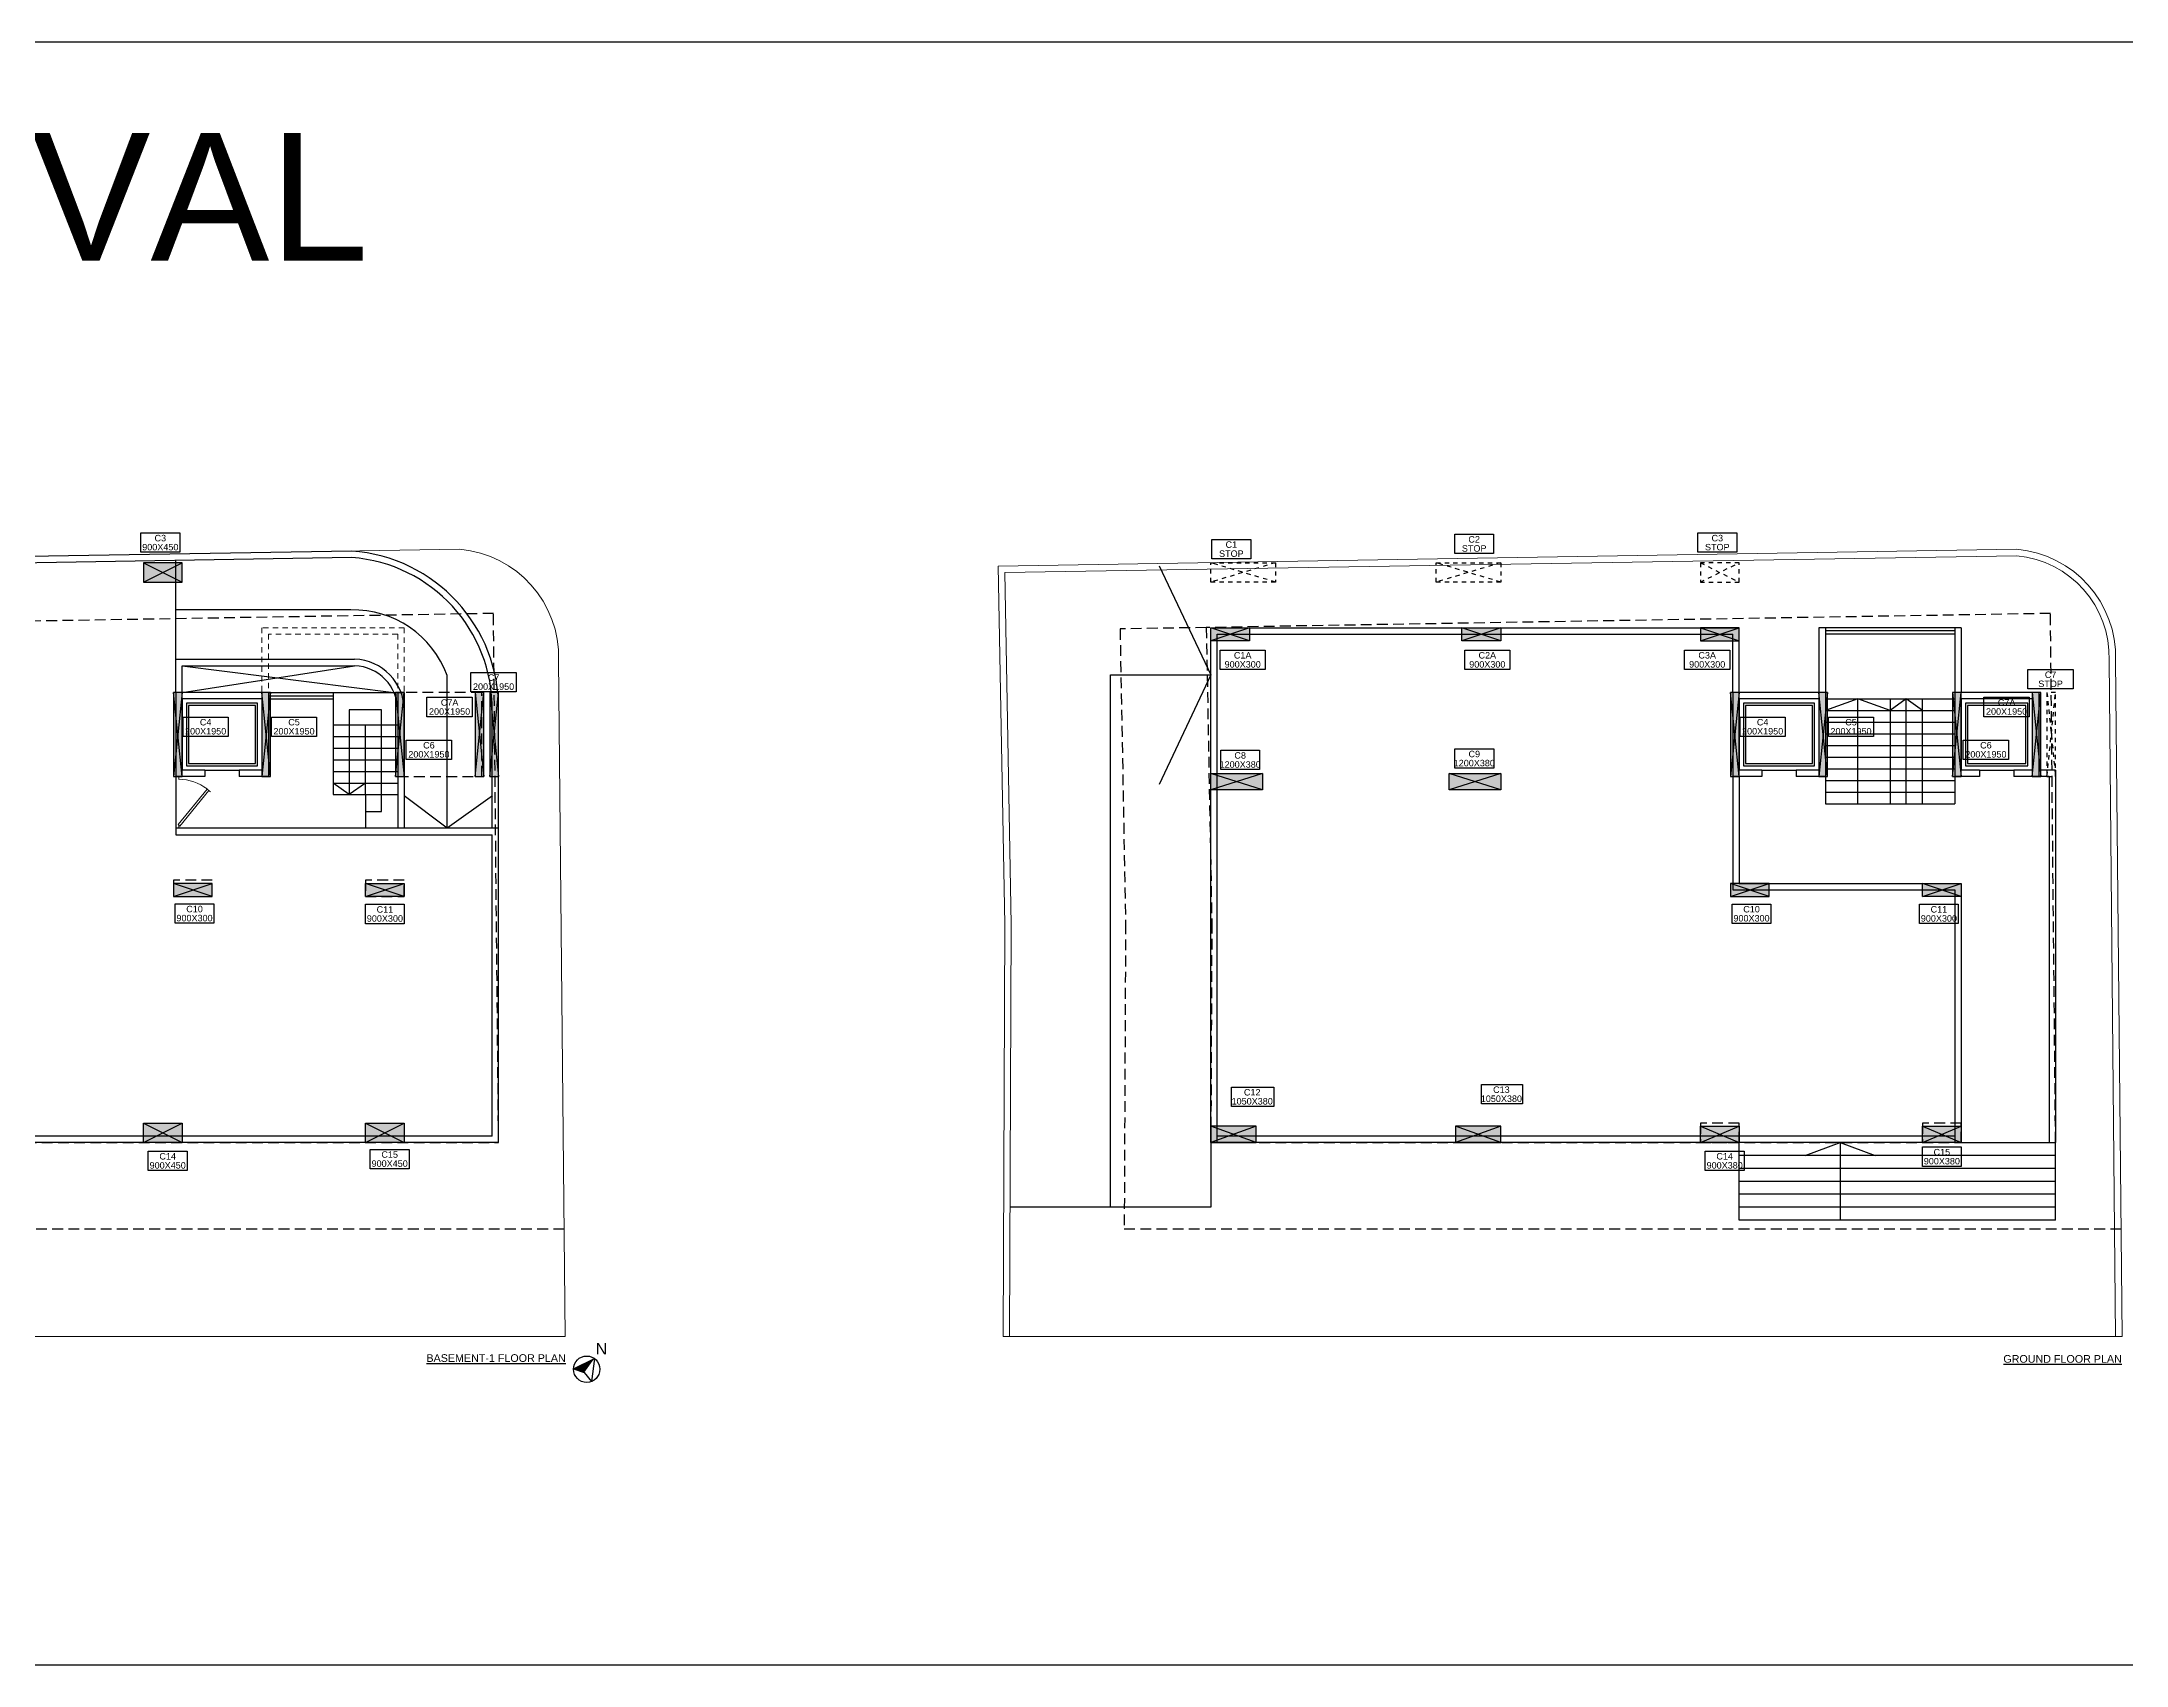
# Model space of a CAD drawing. Header units: inches. Extents: x 332 to 524, y 371 to 463.
# Drawn here: x 392.88 to 441.23, y 425.4 to 463.05 of the extents above; entities that cross this region are included whole.
import ezdxf
from ezdxf.enums import TextEntityAlignment as Align

# ---------------------------------------------------------------- set-up
doc = ezdxf.new("R2010")
doc.units = ezdxf.units.IN
doc.header["$MEASUREMENT"] = 0
for name, pattern in [('01_BASEMENT PLAN$0$01_BASEMENT PLAN$0$3661201-SURVEY$0$DASHED4', [0.1875, 0.125, -0.0625]), ('DASHED', [0.75, 0.5, -0.25]), ('DASHED2', [0.375, 0.25, -0.125]), ('HIDDEN', [0.375, 0.25, -0.125]), ('HIDDEN2', [0.1875, 0.125, -0.0625])]:
    doc.linetypes.add(name, pattern=pattern)
for name, color, linetype, lineweight in [('Column', 1, 'Continuous', 30), ('COLUMN NO', 1, 'Continuous', 25), ('COLUMN REDUCTION', 6, 'DASHED2', 25), ('Column Sizes', 1, 'Continuous', 25), ('dotted', 252, 'HIDDEN2', 9), ('FOUNDATION FORMAT', 210, 'Continuous', 30), ('fur', 250, 'Continuous', 15), ('setback', 5, '01_BASEMENT PLAN$0$01_BASEMENT PLAN$0$3661201-SURVEY$0$DASHED4', 25), ('Wall', 7, 'Continuous', 30)]:
    doc.layers.add(name, color=color, linetype=linetype, lineweight=lineweight)
for name, color, linetype in [('Elevation', 8, 'Continuous'), ('FURNITURE', 244, 'Continuous'), ('Plot', 10, 'Continuous'), ('Text', 7, 'Continuous')]:
    doc.layers.add(name, color=color, linetype=linetype)
doc.styles.add('dim', font='arial.ttf', dxfattribs={"height": 6})
doc.styles.add('Rcad', font='arial.ttf')
doc.styles.get("Standard").update_dxf_attribs({"font": 'arial.ttf'})

# ---------------------------------------------------------------- blocks, each defined once
blk = doc.blocks.new('Z$W@#0FEC59BC')
at = {"layer": 'fur'}
for p, q in [((17.8, 28.7), (0.9, 8.1)), ((18.7, 27.9), (1.9, 7.3)), ((17.8, 28.7), (18.7, 27.9)), ((1.9, 7.3), (0.9, 8.1))]:
    blk.add_line(p, q, dxfattribs=at)
for points in [[(18.3, 28.3), (18.3, 30)], [(18.3, 0), (18.3, 1.7)]]:
    blk.add_lwpolyline(points, dxfattribs=at)
for start, end in [(226.7729, 229.4619), (232.1478, 270)]:
    blk.add_arc((18.3, 28.3), 26.7, start, end, dxfattribs=at)
blk = doc.blocks.new('col')
at = {"layer": 'Column'}
h = blk.add_hatch(color=256, dxfattribs=at)
h.paths.add_polyline_path([(1, 1), (0, 1), (0.5, 0.5)])
h.paths.add_polyline_path([(0, 1), (0, 0), (0.5, 0.5)])
h.paths.add_polyline_path([(0.5, 0.5), (0, 0), (1, 0)])
h.paths.add_polyline_path([(1, 1), (0.5, 0.5), (1, 0)])
for p, q in [((1, 1), (0, 0)), ((1, 0), (0, 1)), ((1, 1), (0, 1)), ((0, 1), (0, 0)), ((1, 0), (1, 1)), ((0, 0), (1, 0))]:
    blk.add_line(p, q, dxfattribs=at)

msp = doc.modelspace()

# ---------------------------------------------------------------- hatches: boundary and pattern name
at = {"layer": 'Text'}
msp.add_hatch(color=256, dxfattribs=at).paths.add_polyline_path([(405.2161, 432.273), (405.4653, 432.1836), (405.6998, 432.512)])

# ---------------------------------------------------------------- linework, layer by layer
at = {"layer": 'Column', "linetype": 'DASHED', "lineweight": 25, "ltscale": 0.002}
for p, q in [((421.4985, 450.5147), (419.9985, 450.9647)), ((421.4985, 450.9647), (419.9985, 450.5147)), ((419.9985, 450.9647), (421.4985, 450.9647)), ((419.9985, 450.5147), (419.9985, 450.9647)), ((421.4985, 450.9647), (421.4985, 450.5147)), ((426.7235, 450.5147), (425.2235, 450.9647)), ((426.7235, 450.9647), (425.2235, 450.5147)), ((425.2235, 450.9647), (426.7235, 450.9647)), ((425.2235, 450.5147), (425.2235, 450.9647)), ((426.7235, 450.9647), (426.7235, 450.5147)), ((431.3528, 450.5147), (432.2528, 450.9647)), ((431.3528, 450.9647), (432.2528, 450.5147)), ((432.2528, 450.9647), (431.3528, 450.9647)), ((431.3528, 450.9647), (431.3528, 450.5147)), ((432.2528, 450.5147), (432.2528, 450.9647)), ((421.4985, 450.5147), (419.9985, 450.5147)), ((426.7235, 450.5147), (425.2235, 450.5147)), ((431.3528, 450.5147), (432.2528, 450.5147)), ((439.3927, 446.0065), (439.5927, 447.9565)), ((439.3927, 447.9565), (439.5927, 446.0065)), ((439.5927, 447.9565), (439.3927, 447.9565)), ((439.3927, 447.9565), (439.3927, 446.0065)), ((439.5927, 446.0065), (439.5927, 447.9565)), ((439.3927, 446.0065), (439.5927, 446.0065))]:
    msp.add_line(p, q, dxfattribs=at)
at = {"layer": 'COLUMN REDUCTION'}
for points in [[(396.8384, 443.6065), (395.9384, 443.6065), (395.9384, 443.2265), (396.8384, 443.2265)], [(401.2884, 443.6065), (400.3884, 443.6065), (400.3884, 443.2265), (401.2884, 443.2265)], [(432.2528, 437.9694), (431.3528, 437.9694), (431.3528, 437.5194), (432.2528, 437.5194)], [(437.4028, 437.9694), (436.5028, 437.9694), (436.5028, 437.5194), (437.4028, 437.5194)]]:
    msp.add_lwpolyline(points, close=True, dxfattribs=at)
at = {"layer": 'Column Sizes'}
for points in [[(395.182, 451.6559), (396.082, 451.6559), (396.082, 451.2059), (395.182, 451.2059)], [(425.6565, 451.626), (426.5565, 451.626), (426.5565, 451.176), (425.6565, 451.176)], [(431.2964, 451.6559), (432.1964, 451.6559), (432.1964, 451.2059), (431.2964, 451.2059)], [(420.0248, 451.5052), (420.9248, 451.5052), (420.9248, 451.0552), (420.0248, 451.0552)], [(402.8373, 448.4215), (403.8873, 448.4215), (403.8873, 447.9715), (402.8373, 447.9715)], [(438.9517, 448.4871), (440.0017, 448.4871), (440.0017, 448.0371), (438.9517, 448.0371)], [(396.1584, 447.3865), (397.2084, 447.3865), (397.2084, 446.9365), (396.1584, 446.9365)], [(398.2084, 447.3865), (399.2584, 447.3865), (399.2584, 446.9365), (398.2084, 446.9365)], [(432.2728, 447.3865), (433.3228, 447.3865), (433.3228, 446.9365), (432.2728, 446.9365)], [(434.3228, 447.3865), (435.3728, 447.3865), (435.3728, 446.9365), (434.3228, 446.9365)], [(401.3372, 446.8518), (402.3872, 446.8518), (402.3872, 446.4018), (401.3372, 446.4018)], [(437.4516, 446.8518), (438.5016, 446.8518), (438.5016, 446.4018), (437.4516, 446.4018)], [(420.2295, 446.6165), (421.1295, 446.6165), (421.1295, 446.1665), (420.2295, 446.1665)], [(425.6595, 446.6487), (426.5595, 446.6487), (426.5595, 446.1987), (425.6595, 446.1987)], [(395.9758, 443.054), (396.8758, 443.054), (396.8758, 442.604), (395.9758, 442.604)], [(400.3915, 443.0445), (401.2915, 443.0445), (401.2915, 442.5945), (400.3915, 442.5945)], [(432.0902, 443.0498), (432.9902, 443.0498), (432.9902, 442.5998), (432.0902, 442.5998)], [(436.4366, 443.0466), (437.3366, 443.0466), (437.3366, 442.5966), (436.4366, 442.5966)], [(420.4743, 438.8054), (421.4593, 438.8054), (421.4593, 438.3554), (420.4743, 438.3554)], [(426.276, 438.8655), (427.2247, 438.8655), (427.2247, 438.4155), (426.276, 438.4155)], [(395.3531, 437.3199), (396.2531, 437.3199), (396.2531, 436.8699), (395.3531, 436.8699)], [(400.5021, 437.3608), (401.4021, 437.3608), (401.4021, 436.9108), (400.5021, 436.9108)], [(431.4675, 437.3199), (432.3675, 437.3199), (432.3675, 436.8699), (431.4675, 436.8699)], [(436.505, 437.4166), (437.405, 437.4166), (437.405, 436.9666), (436.505, 436.9666)]]:
    msp.add_lwpolyline(points, close=True, dxfattribs=at)
at = {"layer": 'Column Sizes', "color": 3}
for points in [[(420.2127, 448.9379), (421.2627, 448.9379), (421.2627, 448.4879), (420.2127, 448.4879)], [(425.8867, 448.9379), (426.9367, 448.9379), (426.9367, 448.4879), (425.8867, 448.4879)], [(430.9869, 448.9379), (432.0369, 448.9379), (432.0369, 448.4879), (430.9869, 448.4879)], [(401.817, 447.8438), (402.867, 447.8438), (402.867, 447.3938), (401.817, 447.3938)], [(437.9314, 447.8438), (438.9814, 447.8438), (438.9814, 447.3938), (437.9314, 447.3938)]]:
    msp.add_lwpolyline(points, close=True, dxfattribs=at)
at = {"layer": 'dotted'}
for p, q in [((397.9884, 449.4565), (397.9884, 447.9565)), ((401.2884, 449.4565), (397.9884, 449.4565)), ((398.1384, 449.3065), (398.1384, 447.9565)), ((401.1384, 449.3065), (398.1384, 449.3065)), ((401.1384, 449.3065), (401.1384, 447.9565)), ((401.2884, 449.4565), (401.2884, 447.9565))]:
    msp.add_line(p, q, dxfattribs=at)
at = {"layer": 'Elevation'}
for p, q in [((395.9884, 448.7265), (395.9884, 451.0159)), ((400.054, 449.8712), (395.9884, 449.8712)), ((437.2528, 449.4565), (434.2528, 449.4565)), ((437.2528, 449.3815), (434.2528, 449.3815)), ((437.2528, 449.3065), (434.2528, 449.3065)), ((395.9884, 448.7265), (400.1384, 448.7265)), ((395.9884, 447.9565), (395.9884, 448.7265)), ((396.1384, 448.5765), (400.1384, 448.5765)), ((396.1384, 447.9565), (396.1384, 448.5765)), ((396.1384, 448.5765), (401.0517, 447.9565)), ((396.1384, 447.9565), (400.1384, 448.5765)), ((402.2884, 444.8065), (402.2884, 448.3502)), ((398.1384, 447.9565), (399.6384, 447.9565)), ((398.1384, 447.8815), (399.6384, 447.8815)), ((398.1384, 447.8065), (399.6384, 447.8065)), ((399.6384, 447.9565), (401.1384, 447.9565)), ((399.6384, 447.9565), (399.6384, 445.5865)), ((401.1384, 447.9565), (401.1384, 444.8065)), ((401.1384, 447.9565), (401.285, 447.9565)), ((401.2884, 447.9565), (401.2884, 444.8065)), ((434.2528, 447.8065), (435.7528, 447.8065)), ((435.0028, 445.3765), (435.0028, 447.8065)), ((435.7528, 447.8065), (435.7528, 445.3765)), ((435.7528, 447.8065), (436.5028, 447.8065)), ((436.1278, 445.3765), (436.1278, 447.8065)), ((436.5028, 445.3765), (436.5028, 447.8065)), ((436.5028, 447.8065), (437.2528, 447.8065)), ((434.2528, 447.5365), (435.7528, 447.5365)), ((434.2528, 447.2665), (435.7528, 447.2665)), ((435.7528, 447.5365), (436.5028, 447.5365)), ((435.7528, 447.2665), (436.5028, 447.2665)), ((436.5028, 447.5365), (437.2528, 447.5365)), ((436.5028, 447.2665), (437.2528, 447.2665)), ((399.6384, 447.2065), (400.3884, 447.2065)), ((399.6384, 446.9365), (400.3884, 446.9365)), ((400.3884, 447.2065), (401.1384, 447.2065)), ((400.3884, 445.5865), (400.3884, 447.2065)), ((400.3884, 446.9365), (401.1384, 446.9365)), ((434.2528, 446.9965), (435.7528, 446.9965)), ((435.7528, 446.9965), (436.5028, 446.9965)), ((436.5028, 446.9965), (437.2528, 446.9965)), ((399.6384, 446.6665), (400.3884, 446.6665)), ((399.6384, 446.3965), (400.3884, 446.3965)), ((400.3884, 446.6665), (401.1384, 446.6665)), ((400.3884, 446.3965), (401.1384, 446.3965)), ((434.2528, 446.7265), (435.7528, 446.7265)), ((434.2528, 446.4565), (435.7528, 446.4565)), ((435.7528, 446.7265), (436.5028, 446.7265)), ((435.7528, 446.4565), (436.5028, 446.4565)), ((436.5028, 446.7265), (437.2528, 446.7265)), ((436.5028, 446.4565), (437.2528, 446.4565)), ((395.9884, 446.0065), (395.9884, 444.8065)), ((396.6634, 446.1565), (397.4634, 446.1565)), ((399.6384, 446.1265), (400.3884, 446.1265)), ((399.6384, 445.8565), (400.3884, 445.8565)), ((400.3884, 446.1265), (401.1384, 446.1265)), ((400.3884, 445.8565), (401.1384, 445.8565)), ((432.7778, 446.1565), (433.5778, 446.1565)), ((434.2528, 446.1865), (435.7528, 446.1865)), ((434.2528, 446.0065), (434.2528, 445.3765)), ((434.2528, 445.9165), (435.7528, 445.9165)), ((435.7528, 446.1865), (436.5028, 446.1865)), ((435.7528, 445.9165), (436.5028, 445.9165)), ((436.5028, 446.1865), (437.2528, 446.1865)), ((436.5028, 445.9165), (437.2528, 445.9165)), ((437.2528, 446.0065), (437.2528, 445.3765)), ((437.8278, 446.1565), (438.6278, 446.1565)), ((439.5927, 446.1565), (439.2028, 446.1565)), ((439.4427, 446.0065), (439.2028, 446.0065)), ((439.4427, 446.0065), (439.4427, 437.5194)), ((439.5927, 446.1565), (439.5927, 437.5194)), ((399.6384, 445.5865), (400.3884, 445.5865)), ((400.3884, 445.5865), (401.1384, 445.5865)), ((400.3884, 445.5865), (400.3884, 444.8065)), ((434.2528, 445.6465), (435.7528, 445.6465)), ((434.2528, 445.3765), (435.7528, 445.3765)), ((435.7528, 445.6465), (436.5028, 445.6465)), ((435.7528, 445.3765), (436.5028, 445.3765)), ((436.5028, 445.6465), (437.2528, 445.6465)), ((436.5028, 445.3765), (437.2528, 445.3765)), ((437.2528, 437.6694), (420.1485, 437.6694)), ((419.9985, 437.5194), (419.9985, 436.0194)), ((437.2528, 437.5194), (420.1485, 437.5194)), ((432.2528, 435.7194), (432.2528, 437.5194)), ((439.5927, 437.2194), (432.2528, 437.2194)), ((434.5936, 437.5194), (434.5936, 435.7194)), ((437.4028, 437.5194), (439.5927, 437.5194)), ((439.5927, 435.7194), (439.5927, 437.5194)), ((439.5927, 436.9194), (432.2528, 436.9194)), ((439.5927, 436.6194), (432.2528, 436.6194)), ((439.5927, 436.3194), (432.2528, 436.3194)), ((419.9985, 436.0194), (415.3416, 436.0194)), ((439.5927, 436.0194), (432.2528, 436.0194)), ((439.5927, 435.7194), (432.2528, 435.7194))]:
    msp.add_line(p, q, dxfattribs=at)
for points in [[(418.7985, 450.8945), (419.9985, 448.3638), (418.7985, 445.8194)], [(417.6701, 436.0194), (417.6701, 448.3638), (419.9985, 448.3638)], [(435.7528, 447.5365), (435.0028, 447.8065), (434.2528, 447.5365)], [(436.5028, 447.5365), (436.1278, 447.8065), (435.7528, 447.5365)], [(400.3884, 445.1965), (400.7634, 445.1965), (400.7634, 447.5515), (400.0134, 447.5515), (400.0134, 445.5865)], [(400.3884, 445.8565), (400.0134, 445.5865), (399.6384, 445.8565)], [(403.3371, 445.5565), (402.2884, 444.8065), (401.2884, 445.5565)], [(433.7811, 437.2194), (434.5936, 437.5194), (435.4061, 437.2194)]]:
    msp.add_lwpolyline(points, dxfattribs=at)
at = {"layer": 'Elevation', "linetype": 'DASHED2', "lineweight": 30}
msp.add_lwpolyline([(401.1405, 446.0065), (403.0884, 446.0065), (403.0884, 447.9565), (401.1405, 447.9565)], close=True, dxfattribs=at)
at = {"layer": 'Elevation'}
for points in [[(396.2384, 446.2565), (397.8884, 446.2565), (397.8884, 447.7065), (396.2384, 447.7065)], [(396.2884, 446.3065), (397.8384, 446.3065), (397.8384, 447.6565), (396.2884, 447.6565)], [(432.3528, 446.2565), (434.0028, 446.2565), (434.0028, 447.7065), (432.3528, 447.7065)], [(432.4028, 446.3065), (433.9528, 446.3065), (433.9528, 447.6565), (432.4028, 447.6565)], [(437.5028, 446.2565), (438.9528, 446.2565), (438.9528, 447.7065), (437.5028, 447.7065)], [(437.5528, 446.3065), (438.9028, 446.3065), (438.9028, 447.6565), (437.5528, 447.6565)]]:
    msp.add_lwpolyline(points, close=True, dxfattribs=at)
for centre, radius, start, end in [((400.1033, 447.5419), 2.3298, 20.30067, 91.21107), ((400.1033, 447.5419), 1.1851, 359.71781, 88.30192), ((400.1032, 447.5419), 1.0352, 359.67764, 88.051)]:
    msp.add_arc(centre, radius, start, end, dxfattribs=at)
at = {"layer": 'FOUNDATION FORMAT'}
msp.add_lwpolyline([(332.4867, 463.0468), (523.715, 463.0468), (523.715, 425.3966), (332.4867, 425.3966)], close=True, dxfattribs=at)
at = {"layer": 'Plot', "color": 0, "lineweight": 20}
for p, q in [((438.6909, 451.1254), (415.2178, 450.7352)), ((415.2178, 450.7352), (415.3712, 442.5843)), ((440.9861, 433.0194), (440.8351, 448.7066)), ((415.3712, 442.5843), (415.3281, 433.0194))]:
    msp.add_line(p, q, dxfattribs=at)
for points in [[(379.1068, 442.5832), (379.0637, 433.0194), (382.0732, 433.0194), (393.7311, 433.0194), (405.0217, 433.0194), (404.8707, 448.705, 0.3976345), (402.5819, 451.2755), (378.9506, 450.8827)], [(415.2212, 442.5832), (415.1781, 433.0194), (418.1877, 433.0194), (429.8455, 433.0194), (441.1361, 433.0194), (440.9851, 448.705, 0.3976345), (438.6963, 451.2755), (415.065, 450.8827)]]:
    msp.add_lwpolyline(points, format="xyb", close=True, dxfattribs=at)
msp.add_arc((438.4801, 448.7788), 2.3561, 358.24408, 84.86701, dxfattribs=at)
at = {"layer": 'setback', "linetype": 'HIDDEN'}
for points in [[(383.884, 437.5194), (403.4783, 437.5194), (403.3602, 449.7883), (383.7781, 449.4627), (383.907, 442.6176)], [(419.9985, 437.5194), (439.5927, 437.5194), (439.4747, 449.7883), (419.8926, 449.4627), (420.0214, 442.6176)]]:
    msp.add_lwpolyline(points, close=True, dxfattribs=at)
for points in [[(383.7781, 449.4627), (381.7784, 449.4295), (381.9069, 442.6032), (381.875, 435.5194), (404.9976, 435.5194)], [(419.8926, 449.4627), (417.8928, 449.4295), (418.0213, 442.6032), (417.9894, 435.5194), (441.1121, 435.5194)]]:
    msp.add_lwpolyline(points, dxfattribs=at)
at = {"layer": 'Text'}
for p, q in [((405.2161, 432.2733), (405.6998, 432.512)), ((405.2161, 432.2733), (405.4653, 432.1836)), ((405.6998, 432.512), (405.6307, 431.9769)), ((405.4653, 432.1836), (405.6307, 431.9769))]:
    msp.add_line(p, q, dxfattribs=at)
msp.add_circle((405.5219, 432.2629), 0.306, dxfattribs=at)
at = {"layer": 'Wall'}
for p, q in [((400.0754, 451.0838), (379.1034, 450.7352)), ((419.9985, 437.5194), (419.9985, 449.4565)), ((419.9985, 449.4565), (432.2528, 449.4565)), ((420.1485, 437.5194), (420.1485, 449.3065)), ((420.1485, 449.3065), (432.1028, 449.3065)), ((432.1028, 447.9565), (432.1028, 449.3065)), ((432.2528, 447.9565), (432.2528, 449.4565)), ((434.1028, 449.4565), (434.1028, 447.9565)), ((434.2528, 449.4565), (434.1028, 449.4565)), ((434.2528, 449.4565), (434.2528, 446.0065)), ((437.2528, 449.4565), (437.2528, 446.0065)), ((437.4028, 449.4565), (437.2528, 449.4565)), ((437.4028, 449.4565), (437.4028, 447.9565)), ((395.9884, 447.9565), (395.9884, 446.0065)), ((398.1384, 447.9565), (395.9884, 447.9565)), ((396.1384, 447.8065), (396.1384, 446.1565)), ((397.9884, 447.8065), (396.1384, 447.8065)), ((397.9884, 447.8065), (397.9884, 446.1565)), ((398.1384, 447.9565), (398.1384, 446.0065)), ((432.1028, 447.9565), (432.1028, 443.3765)), ((434.2528, 447.9565), (432.1028, 447.9565)), ((432.2528, 447.8065), (432.2528, 446.1565)), ((434.1028, 447.8065), (432.2528, 447.8065)), ((434.1028, 447.8065), (434.1028, 446.1565)), ((439.2028, 447.9565), (437.2528, 447.9565)), ((437.4028, 447.8065), (437.4028, 446.1565)), ((439.0528, 447.8065), (437.4028, 447.8065)), ((439.0528, 447.8065), (439.0528, 446.1565)), ((439.2028, 447.9565), (439.2028, 446.0065)), ((403.3283, 444.8065), (403.3283, 447.536)), ((403.4783, 437.5194), (403.4783, 447.536)), ((397.9884, 446.6365), (397.9884, 446.1565)), ((434.1028, 446.6365), (434.1028, 446.1565)), ((439.0528, 446.6365), (439.0528, 446.1565)), ((396.6634, 446.0065), (395.9884, 446.0065)), ((396.6634, 446.1565), (396.1384, 446.1565)), ((396.6634, 446.1565), (396.6634, 446.0065)), ((397.9884, 446.1565), (397.4634, 446.1565)), ((397.4634, 446.1565), (397.4634, 446.0065)), ((398.1384, 446.0065), (397.4634, 446.0065)), ((432.7778, 446.0065), (432.1049, 446.0065)), ((432.7778, 446.1565), (432.2528, 446.1565)), ((432.2528, 446.0065), (432.2528, 443.5265)), ((432.7778, 446.1565), (432.7778, 446.0065)), ((434.1028, 446.1565), (433.5778, 446.1565)), ((433.5778, 446.1565), (433.5778, 446.0065)), ((434.2528, 446.0065), (433.5778, 446.0065)), ((437.8278, 446.0065), (437.2528, 446.0065)), ((437.8278, 446.1565), (437.4028, 446.1565)), ((437.8278, 446.1565), (437.8278, 446.0065)), ((439.0528, 446.1565), (438.6278, 446.1565)), ((438.6278, 446.1565), (438.6278, 446.0065)), ((439.2028, 446.0065), (438.6278, 446.0065)), ((395.9884, 444.8065), (395.9884, 444.6565)), ((403.4783, 444.8065), (395.9884, 444.8065)), ((395.9884, 444.6565), (403.3283, 444.6565)), ((403.3283, 437.6694), (403.3283, 444.6565)), ((432.2528, 443.5265), (437.4028, 443.5265)), ((437.4028, 443.5265), (437.4028, 437.5194)), ((432.1028, 443.3765), (437.2528, 443.3765)), ((437.2528, 443.3765), (437.2528, 437.5194)), ((403.3283, 437.6694), (384.0341, 437.6694)), ((403.4783, 437.5194), (383.8841, 437.5194)), ((401.2884, 437.5194), (401.1384, 437.5194)), ((420.1485, 437.5194), (419.9985, 437.5194)), ((437.4028, 437.5194), (437.2528, 437.5194))]:
    msp.add_line(p, q, dxfattribs=at)
msp.add_lwpolyline([(400.0726, 451.2338), (378.9506, 450.8827), (379.1068, 442.5832), (379.0637, 433.0194), (379.2137, 433.0194)], dxfattribs=at)
for centre, radius, start, end in [((399.8218, 447.5855), 3.6569, 359.22454, 86.06721), ((399.821, 447.5854), 3.5076, 359.19308, 85.84077)]:
    msp.add_arc(centre, radius, start, end, dxfattribs=at)

# ---------------------------------------------------------------- block references
at = {"layer": 'Column', "color": 5, "xscale": 0.9, "yscale": 0.45, "zscale": 0.9, "rotation": 180}
msp.add_blockref('col', (396.1384, 450.9647), dxfattribs=at)
at = {"layer": 'Column', "color": 3, "yscale": 0.3, "zscale": 0.9, "rotation": 180}
for p, xscale in [((419.9985, 449.4565), -0.9), ((425.8235, 449.4565), -0.9), ((432.2528, 449.4565), 0.9)]:
    msp.add_blockref('col', p, dxfattribs=dict(at, xscale=xscale))
at = {"layer": 'Column', "color": 4, "xscale": 0.2, "yscale": 1.95, "zscale": 0.2}
for p in [(395.9384, 446.0065), (397.9884, 446.0065), (432.0528, 446.0065), (434.1028, 446.0065)]:
    msp.add_blockref('col', p, dxfattribs=at)
at = {"layer": 'Column', "color": 4, "lineweight": 35, "xscale": 0.2, "yscale": 1.95, "zscale": 0.2, "rotation": 180}
for p in [(401.2884, 447.9565), (403.4783, 447.9565), (437.4028, 447.9565)]:
    msp.add_blockref('col', p, dxfattribs=at)
at = {"layer": 'Column', "color": 3, "lineweight": 35, "xscale": 0.2, "yscale": 1.95, "zscale": 0.2, "rotation": 180}
for p in [(403.1384, 447.9565), (439.2528, 447.9565)]:
    msp.add_blockref('col', p, dxfattribs=at)
at = {"layer": 'Column', "color": 6, "xscale": -1.2, "yscale": 0.38, "zscale": 1.05, "rotation": 180}
for p in [(419.9985, 446.0794), (425.5235, 446.0794)]:
    msp.add_blockref('col', p, dxfattribs=at)
at = {"layer": 'Column', "color": 7, "yscale": 0.9, "zscale": 0.28}
for p, xscale, rotation in [((395.9384, 443.5265), 0.3, 270), ((401.2884, 443.5265), -0.3, 89.99999999999973), ((432.0528, 443.5265), 0.3, 270), ((437.4028, 443.5265), -0.3, 89.99999999999974)]:
    msp.add_blockref('col', p, dxfattribs=dict(at, xscale=xscale, rotation=rotation))
at = {"layer": 'Column', "color": 132, "xscale": -0.9, "zscale": 0.9}
for p, yscale in [((396.1384, 437.5194), 0.45), ((401.2884, 437.5194), 0.45), ((432.2528, 437.5194), 0.38), ((437.4028, 437.5194), 0.38)]:
    msp.add_blockref('col', p, dxfattribs=dict(at, yscale=yscale))
at = {"layer": 'Column', "color": 1, "xscale": 1.05, "yscale": 0.38, "zscale": 1.05}
for p in [(419.9985, 437.5194), (425.6735, 437.5194)]:
    msp.add_blockref('col', p, dxfattribs=at)
at = {"layer": 'FURNITURE', "extrusion": (0, 0, -1), "xscale": -0.03999999999995658, "yscale": 0.03999999999995658, "zscale": -0.03999999999995658, "rotation": 180}
msp.add_blockref('Z$W@#0FEC59BC', (-396.7939, 446.0065), dxfattribs=at)

# ---------------------------------------------------------------- texts
at = {"layer": 'COLUMN NO', "style": 'Rcad'}
for s, p in [('C3', (395.632, 451.5359)), ('C1', (420.4748, 451.3852)), ('C2', (426.1065, 451.506)), ('C3', (431.7464, 451.5359)), ('C7', (403.3623, 448.3015)), ('C7', (439.4767, 448.3671)), ('C4', (396.6834, 447.2665)), ('C5', (398.7334, 447.2665)), ('C4', (432.7978, 447.2665)), ('C5', (434.8478, 447.2665)), ('C6', (401.8622, 446.7318)), ('C6', (437.9766, 446.7318)), ('C8', (420.6795, 446.4965)), ('C9', (426.1095, 446.5287)), ('C10', (396.4258, 442.934)), ('C11', (400.8415, 442.9245)), ('C10', (432.5402, 442.9298)), ('C11', (436.8866, 442.9266)), ('C12', (420.9584, 438.6854)), ('C13', (426.7382, 438.7455)), ('C14', (395.8031, 437.1999)), ('C15', (400.9521, 437.2408)), ('C14', (431.9175, 437.1999)), ('C15', (436.955, 437.2966))]:
    msp.add_text(s, height=0.15, dxfattribs=at).set_placement(p, align=Align.MIDDLE_CENTER)
at = {"layer": 'COLUMN NO', "color": 3, "style": 'Rcad'}
for s, p in [('C1A', (420.7377, 448.8179)), ('C2A', (426.4117, 448.8179)), ('C3A', (431.5119, 448.8179)), ('C7A', (402.342, 447.7238)), ('C7A', (438.4564, 447.7238))]:
    msp.add_text(s, height=0.15, dxfattribs=at).set_placement(p, align=Align.MIDDLE_CENTER)
at = {"layer": 'Column Sizes', "style": 'Rcad'}
for s, p in [('900X450', (395.632, 451.3259)), ('STOP', (420.4748, 451.1752)), ('STOP', (426.1065, 451.296)), ('STOP', (431.7464, 451.3259)), ('STOP', (439.4767, 448.1571)), ('200X1950', (403.3623, 448.0915)), ('200X1950', (396.6834, 447.0565)), ('200X1950', (398.7334, 447.0565)), ('200X1950', (432.7978, 447.0565)), ('200X1950', (434.8478, 447.0565)), ('200X1950', (401.8622, 446.5218)), ('1200X380', (420.6795, 446.2865)), ('1200X380', (426.1095, 446.3187)), ('200X1950', (437.9766, 446.5218)), ('900X300', (396.4258, 442.724)), ('900X300', (400.8415, 442.7145)), ('900X300', (432.5402, 442.7198)), ('900X300', (436.8866, 442.7166)), ('1050X380', (426.7382, 438.5355)), ('1050X380', (420.9584, 438.4754)), ('900X450', (400.9521, 437.0308)), ('900X380', (436.955, 437.0866)), ('900X450', (395.8031, 436.9899)), ('900X380', (431.9175, 436.9899))]:
    msp.add_text(s, height=0.15, dxfattribs=at).set_placement(p, align=Align.MIDDLE_CENTER)
at = {"layer": 'Column Sizes', "color": 3, "style": 'Rcad'}
for s, p in [('900X300', (420.7377, 448.6079)), ('900X300', (426.4117, 448.6079)), ('900X300', (431.5119, 448.6079)), ('200X1950', (402.342, 447.5138)), ('200X1950', (438.4564, 447.5138))]:
    msp.add_text(s, height=0.15, dxfattribs=at).set_placement(p, align=Align.MIDDLE_CENTER)
at = {"layer": 'FOUNDATION FORMAT'}
msp.add_text(' COLUMN SIZES FOR APPROVAL', height=2.961515, dxfattribs=at).set_placement((334.9518, 457.968))
at = {"layer": 'Text', "insert": (405.7322, 432.8684), "char_height": 0.2614, "width": 0.201648, "attachment_point": 1}
msp.add_mtext('N', dxfattribs=at)
at = {"layer": 'Text', "char_height": 0.177902, "width": 5.333062, "attachment_point": 1, "style": 'dim'}
for s, insert in [('{\\LBASEMENT-1 FLOOR PLAN\\fTw Cen MT Condensed|b0|i0|c0|p34;   }', (401.8046, 432.6101)), ('{\\LGROUND FLOOR PLAN\\fTw Cen MT Condensed|b0|i0|c0|p34;   }', (438.3814, 432.591))]:
    msp.add_mtext(s, dxfattribs=dict(at, insert=insert))

doc.saveas('drawing.dxf')
